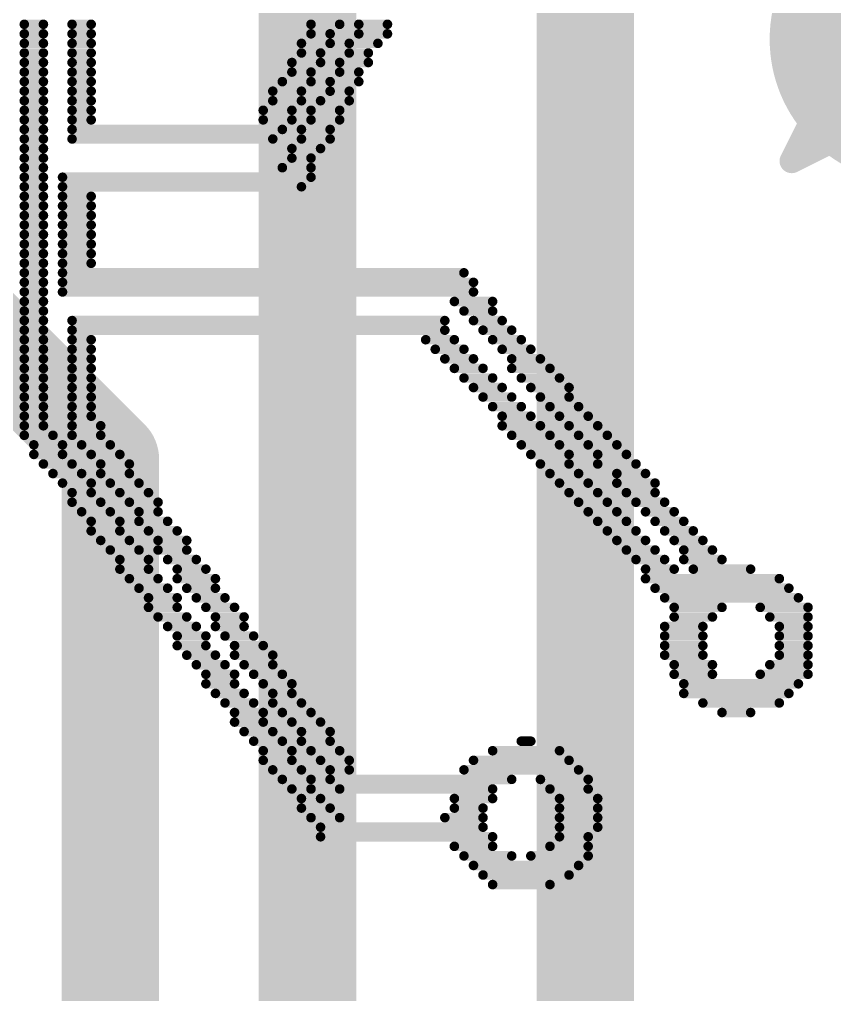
# Model space of a CAD drawing. Header units: inches. Extents: x -8 to 386, y -12 to 64.
# Drawn here: x 13.628 to 15.328, y 1.271 to 3.305 of the extents above; entities that cross this region are included whole.
import ezdxf

# ---------------------------------------------------------------- set-up
doc = ezdxf.new("R2010")
doc.units = ezdxf.units.IN
for name, color, linetype in [('Board_outline', 216, 'Continuous'), ('Bottom Layer', 5, 'Continuous'), ('Bottom Overlay', 54, 'Continuous'), ('Drill Drawing', 1, 'Continuous'), ('Top Layer', 1, 'Continuous')]:
    doc.layers.add(name, color=color, linetype=linetype)

msp = doc.modelspace()

# ---------------------------------------------------------------- hatches: boundary and pattern name
at = {"layer": 'Bottom Layer'}
h = msp.add_hatch(color=5, dxfattribs=at)
edge = h.paths.add_edge_path()
edge.add_arc((15.493, 3.2634), 0.3, 0, 360)
at = {"layer": 'Top Layer'}
h = msp.add_hatch(color=1, dxfattribs=at)
edge = h.paths.add_edge_path()
edge.add_arc((15.493, 3.2634), 0.3, 0, 360)

# ---------------------------------------------------------------- linework, layer by layer
at = {"layer": 'Board_outline', "const_width": 0.254}
msp.add_lwpolyline([(37.5368, 13.3604, 1), (-7.4632, 13.3604, 1)], format="xyb", close=True, dxfattribs=at)
at = {"layer": 'Bottom Overlay', "const_width": 0.0199}
for points in [[(13.6379, 3.2946), (13.6778, 3.2946)], [(13.7376, 3.2946), (13.7775, 3.2946)], [(14.2361, 3.2946), (14.2959, 3.2946)], [(14.3358, 3.2946), (14.3956, 3.2946)], [(13.6379, 3.2747), (13.6778, 3.2747)], [(13.7376, 3.2747), (13.7775, 3.2747)], [(14.2361, 3.2747), (14.276, 3.2747)], [(14.3358, 3.2747), (14.3956, 3.2747)], [(13.6379, 3.2548), (13.6778, 3.2548)], [(13.7376, 3.2548), (13.7775, 3.2548)], [(14.2162, 3.2548), (14.276, 3.2548)], [(14.3159, 3.2548), (14.3757, 3.2548)], [(13.6379, 3.2348), (13.6778, 3.2348)], [(13.7376, 3.2348), (13.7775, 3.2348)], [(14.2162, 3.2348), (14.256, 3.2348)], [(14.3159, 3.2348), (14.3557, 3.2348)], [(13.6379, 3.2149), (13.6778, 3.2149)], [(13.7376, 3.2149), (13.7775, 3.2149)], [(14.1962, 3.2149), (14.256, 3.2149)], [(14.2959, 3.2149), (14.3557, 3.2149)], [(13.6379, 3.1949), (13.6778, 3.1949)], [(13.7376, 3.1949), (13.7775, 3.1949)], [(14.1962, 3.1949), (14.2361, 3.1949)], [(14.2959, 3.1949), (14.3358, 3.1949)], [(13.6379, 3.175), (13.6778, 3.175)], [(13.7376, 3.175), (13.7775, 3.175)], [(14.1763, 3.175), (14.2361, 3.175)], [(14.276, 3.175), (14.3358, 3.175)], [(13.6379, 3.1551), (13.6778, 3.1551)], [(13.7376, 3.1551), (13.7775, 3.1551)], [(14.1563, 3.1551), (14.2162, 3.1551)], [(14.276, 3.1551), (14.3159, 3.1551)], [(13.6379, 3.1351), (13.6778, 3.1351)], [(13.7376, 3.1351), (13.7775, 3.1351)], [(14.1563, 3.1351), (14.2162, 3.1351)], [(14.256, 3.1351), (14.3159, 3.1351)], [(13.6379, 3.1152), (13.6778, 3.1152)], [(13.7376, 3.1152), (13.7775, 3.1152)], [(14.1364, 3.1152), (14.1962, 3.1152)], [(14.2361, 3.1152), (14.2959, 3.1152)], [(13.6379, 3.0952), (13.6778, 3.0952)], [(13.7376, 3.0952), (13.7775, 3.0952)], [(14.1364, 3.0952), (14.1962, 3.0952)], [(14.2361, 3.0952), (14.2959, 3.0952)], [(13.6379, 3.0753), (13.6778, 3.0753)], [(13.7376, 3.0753), (14.1763, 3.0753)], [(14.2162, 3.0753), (14.276, 3.0753)], [(13.6379, 3.0554), (13.6778, 3.0554)], [(13.7376, 3.0554), (14.1563, 3.0554)], [(14.2162, 3.0554), (14.276, 3.0554)], [(13.6379, 3.0354), (13.6778, 3.0354)], [(14.1962, 3.0354), (14.256, 3.0354)], [(13.6379, 3.0155), (13.6778, 3.0155)], [(14.1962, 3.0155), (14.2361, 3.0155)], [(13.6379, 2.9955), (13.6778, 2.9955)], [(14.1763, 2.9955), (14.2361, 2.9955)], [(13.6379, 2.9756), (13.6778, 2.9756)], [(13.7177, 2.9756), (14.2361, 2.9756)], [(13.6379, 2.9557), (13.6778, 2.9557)], [(13.7177, 2.9557), (14.2162, 2.9557)], [(13.6379, 2.9357), (13.6778, 2.9357)], [(13.7177, 2.9357), (13.7775, 2.9357)], [(13.6379, 2.9158), (13.6778, 2.9158)], [(13.7177, 2.9158), (13.7775, 2.9158)], [(13.6379, 2.8958), (13.6778, 2.8958)], [(13.7177, 2.8958), (13.7775, 2.8958)], [(13.6379, 2.8759), (13.6778, 2.8759)], [(13.7177, 2.8759), (13.7775, 2.8759)], [(13.6379, 2.856), (13.6778, 2.856)], [(13.7177, 2.856), (13.7775, 2.856)], [(13.6379, 2.836), (13.6778, 2.836)], [(13.7177, 2.836), (13.7775, 2.836)], [(13.6379, 2.8161), (13.6778, 2.8161)], [(13.7177, 2.8161), (13.7775, 2.8161)], [(13.6379, 2.7961), (13.6778, 2.7961)], [(13.7177, 2.7961), (13.7775, 2.7961)], [(13.6379, 2.7762), (13.6778, 2.7762)], [(13.6379, 2.7563), (13.6778, 2.7563)], [(13.7177, 2.7762), (14.5551, 2.7762)], [(13.7177, 2.7563), (14.5751, 2.7563)], [(13.6379, 2.7363), (13.6778, 2.7363)], [(13.7177, 2.7363), (14.5751, 2.7363)], [(13.6379, 2.7164), (13.6778, 2.7164)], [(14.5352, 2.7164), (14.615, 2.7164)], [(13.6379, 2.6964), (13.6778, 2.6964)], [(14.5551, 2.6964), (14.615, 2.6964)], [(13.6379, 2.6765), (13.6778, 2.6765)], [(13.7376, 2.6765), (14.5153, 2.6765)], [(14.5751, 2.6765), (14.6349, 2.6765)], [(13.6379, 2.6565), (13.6778, 2.6565)], [(13.7376, 2.6565), (14.5153, 2.6565)], [(14.595, 2.6565), (14.6548, 2.6565)], [(13.6379, 2.6366), (13.6778, 2.6366)], [(13.7376, 2.6366), (13.7775, 2.6366)], [(14.4754, 2.6366), (14.5352, 2.6366)], [(14.615, 2.6366), (14.6748, 2.6366)], [(13.6379, 2.6167), (13.6778, 2.6167)], [(13.7376, 2.6167), (13.7775, 2.6167)], [(14.4953, 2.6167), (14.5551, 2.6167)], [(14.6349, 2.6167), (14.6947, 2.6167)], [(13.6379, 2.5967), (13.6778, 2.5967)], [(13.7376, 2.5967), (13.7775, 2.5967)], [(14.5153, 2.5967), (14.5751, 2.5967)], [(14.6548, 2.5967), (14.7147, 2.5967)], [(13.6379, 2.5768), (13.6778, 2.5768)], [(13.7376, 2.5768), (13.7775, 2.5768)], [(14.5352, 2.5768), (14.595, 2.5768)], [(14.6548, 2.5768), (14.7346, 2.5768)], [(13.6379, 2.5568), (13.6778, 2.5568)], [(13.7376, 2.5568), (13.7775, 2.5568)], [(14.5551, 2.5568), (14.615, 2.5568)], [(14.6748, 2.5568), (14.7546, 2.5568)], [(13.6379, 2.5369), (13.6778, 2.5369)], [(13.7376, 2.5369), (13.7775, 2.5369)], [(14.5751, 2.5369), (14.6349, 2.5369)], [(14.6947, 2.5369), (14.7745, 2.5369)], [(13.6379, 2.517), (13.6778, 2.517)], [(13.7376, 2.517), (13.7775, 2.517)], [(14.595, 2.517), (14.6548, 2.517)], [(14.7147, 2.517), (14.7745, 2.517)], [(13.6379, 2.497), (13.6778, 2.497)], [(13.7376, 2.497), (13.7775, 2.497)], [(14.615, 2.497), (14.6748, 2.497)], [(14.7346, 2.497), (14.7944, 2.497)], [(13.6379, 2.4771), (13.6778, 2.4771)], [(13.7376, 2.4771), (13.7775, 2.4771)], [(14.6349, 2.4771), (14.6947, 2.4771)], [(14.7546, 2.4771), (14.8144, 2.4771)], [(13.6379, 2.4571), (13.6778, 2.4571)], [(13.7376, 2.4571), (13.7974, 2.4571)], [(14.6349, 2.4571), (14.7147, 2.4571)], [(14.7745, 2.4571), (14.8343, 2.4571)], [(13.6379, 2.4372), (13.6977, 2.4372)], [(13.7376, 2.4372), (13.7974, 2.4372)], [(14.6548, 2.4372), (14.7346, 2.4372)], [(14.7944, 2.4372), (14.8543, 2.4372)], [(13.6578, 2.4173), (13.7177, 2.4173)], [(13.7575, 2.4173), (13.8174, 2.4173)], [(14.6748, 2.4173), (14.7546, 2.4173)], [(14.8144, 2.4173), (14.8742, 2.4173)], [(13.6578, 2.3973), (13.7177, 2.3973)], [(13.7775, 2.3973), (13.8373, 2.3973)], [(14.6947, 2.3973), (14.7745, 2.3973)], [(14.8343, 2.3973), (14.8941, 2.3973)], [(13.6778, 2.3774), (13.7376, 2.3774)], [(13.7974, 2.3774), (13.8572, 2.3774)], [(14.7147, 2.3774), (14.7745, 2.3774)], [(14.8343, 2.3774), (14.9141, 2.3774)], [(13.6977, 2.3574), (13.7575, 2.3574)], [(13.7974, 2.3574), (13.8572, 2.3574)], [(14.7346, 2.3574), (14.7944, 2.3574)], [(14.8742, 2.3574), (14.934, 2.3574)], [(13.7177, 2.3375), (13.7775, 2.3375)], [(13.8174, 2.3375), (13.8772, 2.3375)], [(14.7546, 2.3375), (14.8144, 2.3375)], [(14.8742, 2.3375), (14.954, 2.3375)], [(13.7376, 2.3176), (13.7775, 2.3176)], [(13.8373, 2.3176), (13.8971, 2.3176)], [(14.7745, 2.3176), (14.8343, 2.3176)], [(14.8941, 2.3176), (14.954, 2.3176)], [(13.7376, 2.2976), (13.7974, 2.2976)], [(13.8572, 2.2976), (13.9171, 2.2976)], [(14.7944, 2.2976), (14.8543, 2.2976)], [(14.9141, 2.2976), (14.9739, 2.2976)], [(13.7575, 2.2777), (13.8174, 2.2777)], [(13.8772, 2.2777), (13.9171, 2.2777)], [(14.8144, 2.2777), (14.8742, 2.2777)], [(14.934, 2.2777), (14.9938, 2.2777)], [(13.7775, 2.2577), (13.8373, 2.2577)], [(13.8772, 2.2577), (13.937, 2.2577)], [(14.8343, 2.2577), (14.8941, 2.2577)], [(14.954, 2.2577), (15.0138, 2.2577)], [(13.7775, 2.2378), (13.8373, 2.2378)], [(13.8971, 2.2378), (13.9569, 2.2378)], [(14.8543, 2.2378), (14.9141, 2.2378)], [(14.9739, 2.2378), (15.0337, 2.2378)], [(13.7974, 2.2179), (13.8572, 2.2179)], [(13.9171, 2.2179), (13.9769, 2.2179)], [(14.8742, 2.2179), (14.934, 2.2179)], [(14.9938, 2.2179), (15.0537, 2.2179)], [(13.8174, 2.1979), (13.8772, 2.1979)], [(13.9171, 2.1979), (13.9769, 2.1979)], [(14.8941, 2.1979), (14.954, 2.1979)], [(15.0138, 2.1979), (15.0736, 2.1979)], [(13.8373, 2.178), (13.8971, 2.178)], [(13.937, 2.178), (13.9968, 2.178)], [(14.9141, 2.178), (14.9739, 2.178)], [(15.0138, 2.178), (15.0935, 2.178)], [(13.8373, 2.158), (13.8971, 2.158)], [(13.9569, 2.158), (14.0168, 2.158)], [(14.934, 2.158), (14.9938, 2.158)], [(15.0337, 2.158), (15.1534, 2.158)], [(13.8572, 2.1381), (13.9171, 2.1381)], [(13.9569, 2.1381), (14.0367, 2.1381)], [(14.934, 2.1381), (15.2132, 2.1381)], [(13.8772, 2.1182), (13.937, 2.1182)], [(13.9769, 2.1182), (14.0367, 2.1182)], [(14.954, 2.1182), (15.2331, 2.1182)], [(13.8971, 2.0982), (13.9569, 2.0982)], [(13.9968, 2.0982), (14.0566, 2.0982)], [(14.9739, 2.0982), (15.2531, 2.0982)], [(13.8971, 2.0783), (13.9569, 2.0783)], [(14.0168, 2.0783), (14.0766, 2.0783)], [(14.9938, 2.0783), (15.0935, 2.0783)], [(15.1733, 2.0783), (15.273, 2.0783)], [(13.9171, 2.0583), (13.9769, 2.0583)], [(14.0367, 2.0583), (14.0965, 2.0583)], [(14.9938, 2.0583), (15.0736, 2.0583)], [(15.1932, 2.0583), (15.273, 2.0583)], [(13.937, 2.0384), (13.9968, 2.0384)], [(14.0367, 2.0384), (14.0965, 2.0384)], [(14.9739, 2.0384), (15.0537, 2.0384)], [(15.2132, 2.0384), (15.273, 2.0384)], [(13.9569, 2.0185), (14.0168, 2.0185)], [(14.0566, 2.0185), (14.1165, 2.0185)], [(14.9739, 2.0185), (15.0537, 2.0185)], [(15.2132, 2.0185), (15.273, 2.0185)], [(13.9569, 1.9985), (14.0168, 1.9985)], [(14.0766, 1.9985), (14.1364, 1.9985)], [(14.9739, 1.9985), (15.0537, 1.9985)], [(15.2132, 1.9985), (15.273, 1.9985)], [(13.9769, 1.9786), (14.0367, 1.9786)], [(14.0766, 1.9786), (14.1563, 1.9786)], [(14.9739, 1.9786), (15.0537, 1.9786)], [(15.2132, 1.9786), (15.273, 1.9786)], [(13.9968, 1.9586), (14.0566, 1.9586)], [(14.0965, 1.9586), (14.1563, 1.9586)], [(14.9938, 1.9586), (15.0736, 1.9586)], [(15.1932, 1.9586), (15.273, 1.9586)], [(14.0168, 1.9387), (14.0766, 1.9387)], [(14.1165, 1.9387), (14.1763, 1.9387)], [(14.9938, 1.9387), (15.0736, 1.9387)], [(15.1733, 1.9387), (15.273, 1.9387)], [(14.0168, 1.9188), (14.0766, 1.9188)], [(14.1364, 1.9188), (14.1962, 1.9188)], [(15.0138, 1.9188), (15.2531, 1.9188)], [(14.0367, 1.8988), (14.0965, 1.8988)], [(14.1563, 1.8988), (14.1962, 1.8988)], [(15.0138, 1.8988), (15.2331, 1.8988)], [(14.0566, 1.8789), (14.1165, 1.8789)], [(14.1563, 1.8789), (14.2162, 1.8789)], [(15.0537, 1.8789), (15.2132, 1.8789)], [(14.0766, 1.8589), (14.1364, 1.8589)], [(14.1763, 1.8589), (14.2361, 1.8589)], [(15.0935, 1.8589), (15.1534, 1.8589)], [(14.0766, 1.839), (14.1364, 1.839)], [(14.1962, 1.839), (14.256, 1.839)], [(14.0965, 1.8191), (14.1563, 1.8191)], [(14.2162, 1.8191), (14.276, 1.8191)], [(14.1165, 1.7991), (14.1763, 1.7991)], [(14.2162, 1.7991), (14.276, 1.7991)], [(14.6748, 1.7991), (14.6947, 1.7991)], [(14.1364, 1.7792), (14.1962, 1.7792)], [(14.2361, 1.7792), (14.2959, 1.7792)], [(14.615, 1.7792), (14.7546, 1.7792)], [(14.1364, 1.7592), (14.1962, 1.7592)], [(14.1563, 1.7393), (14.2162, 1.7393)], [(14.256, 1.7592), (14.3159, 1.7592)], [(14.276, 1.7393), (14.3159, 1.7393)], [(14.5551, 1.7393), (14.7944, 1.7393)], [(14.5751, 1.7592), (14.7745, 1.7592)], [(14.1763, 1.7194), (14.2361, 1.7194)], [(14.276, 1.7194), (14.6548, 1.7194)], [(14.7147, 1.7194), (14.8144, 1.7194)], [(14.1962, 1.6994), (14.2361, 1.6994)], [(14.2959, 1.6994), (14.615, 1.6994)], [(14.7346, 1.6994), (14.8144, 1.6994)], [(14.2162, 1.6795), (14.256, 1.6795)], [(14.5352, 1.6795), (14.615, 1.6795)], [(14.7546, 1.6795), (14.8343, 1.6795)], [(14.2162, 1.6595), (14.276, 1.6595)], [(14.5352, 1.6595), (14.595, 1.6595)], [(14.7546, 1.6595), (14.8343, 1.6595)], [(14.2361, 1.6396), (14.2959, 1.6396)], [(14.5153, 1.6396), (14.595, 1.6396)], [(14.7546, 1.6396), (14.8343, 1.6396)], [(14.256, 1.6197), (14.595, 1.6197)], [(14.7546, 1.6197), (14.8343, 1.6197)], [(14.256, 1.5997), (14.615, 1.5997)], [(14.7546, 1.5997), (14.8144, 1.5997)], [(14.5352, 1.5798), (14.615, 1.5798)], [(14.7346, 1.5798), (14.8144, 1.5798)], [(14.5551, 1.5598), (14.6548, 1.5598)], [(14.6947, 1.5598), (14.8144, 1.5598)], [(14.5751, 1.5399), (14.7944, 1.5399)], [(14.595, 1.52), (14.7745, 1.52)], [(14.615, 1.5), (14.7346, 1.5)]]:
    msp.add_lwpolyline(points, dxfattribs=at)
at = {"layer": 'Bottom Overlay', "const_width": 0.00997}
for points in [[(13.6329, 3.2946, 1), (13.6429, 3.2946, 1)], [(13.6728, 3.2946, 1), (13.6828, 3.2946, 1)], [(13.7326, 3.2946, 1), (13.7426, 3.2946, 1)], [(13.7725, 3.2946, 1), (13.7825, 3.2946, 1)], [(14.2311, 3.2946, 1), (14.2411, 3.2946, 1)], [(14.2909, 3.2946, 1), (14.3009, 3.2946, 1)], [(14.3308, 3.2946, 1), (14.3408, 3.2946, 1)], [(14.3906, 3.2946, 1), (14.4006, 3.2946, 1)], [(13.6329, 3.2747, 1), (13.6429, 3.2747, 1)], [(13.6728, 3.2747, 1), (13.6828, 3.2747, 1)], [(13.7326, 3.2747, 1), (13.7426, 3.2747, 1)], [(13.7725, 3.2747, 1), (13.7825, 3.2747, 1)], [(14.2311, 3.2747, 1), (14.2411, 3.2747, 1)], [(14.271, 3.2747, 1), (14.281, 3.2747, 1)], [(14.3308, 3.2747, 1), (14.3408, 3.2747, 1)], [(14.3906, 3.2747, 1), (14.4006, 3.2747, 1)], [(13.6329, 3.2548, 1), (13.6429, 3.2548, 1)], [(13.6728, 3.2548, 1), (13.6828, 3.2548, 1)], [(13.7326, 3.2548, 1), (13.7426, 3.2548, 1)], [(13.7725, 3.2548, 1), (13.7825, 3.2548, 1)], [(14.2112, 3.2548, 1), (14.2211, 3.2548, 1)], [(14.271, 3.2548, 1), (14.281, 3.2548, 1)], [(14.3109, 3.2548, 1), (14.3209, 3.2548, 1)], [(14.3707, 3.2548, 1), (14.3807, 3.2548, 1)], [(13.6329, 3.2348, 1), (13.6429, 3.2348, 1)], [(13.6728, 3.2348, 1), (13.6828, 3.2348, 1)], [(13.7326, 3.2348, 1), (13.7426, 3.2348, 1)], [(13.7725, 3.2348, 1), (13.7825, 3.2348, 1)], [(14.2112, 3.2348, 1), (14.2211, 3.2348, 1)], [(14.2511, 3.2348, 1), (14.261, 3.2348, 1)], [(14.3109, 3.2348, 1), (14.3209, 3.2348, 1)], [(14.3508, 3.2348, 1), (14.3607, 3.2348, 1)], [(13.6329, 3.2149, 1), (13.6429, 3.2149, 1)], [(13.6728, 3.2149, 1), (13.6828, 3.2149, 1)], [(13.7326, 3.2149, 1), (13.7426, 3.2149, 1)], [(13.7725, 3.2149, 1), (13.7825, 3.2149, 1)], [(14.1912, 3.2149, 1), (14.2012, 3.2149, 1)], [(14.2511, 3.2149, 1), (14.261, 3.2149, 1)], [(14.2909, 3.2149, 1), (14.3009, 3.2149, 1)], [(14.3508, 3.2149, 1), (14.3607, 3.2149, 1)], [(13.6329, 3.1949, 1), (13.6429, 3.1949, 1)], [(13.6728, 3.1949, 1), (13.6828, 3.1949, 1)], [(13.7326, 3.1949, 1), (13.7426, 3.1949, 1)], [(13.7725, 3.1949, 1), (13.7825, 3.1949, 1)], [(14.1912, 3.1949, 1), (14.2012, 3.1949, 1)], [(14.2311, 3.1949, 1), (14.2411, 3.1949, 1)], [(14.2909, 3.1949, 1), (14.3009, 3.1949, 1)], [(14.3308, 3.1949, 1), (14.3408, 3.1949, 1)], [(13.6329, 3.175, 1), (13.6429, 3.175, 1)], [(13.6728, 3.175, 1), (13.6828, 3.175, 1)], [(13.7326, 3.175, 1), (13.7426, 3.175, 1)], [(13.7725, 3.175, 1), (13.7825, 3.175, 1)], [(14.1713, 3.175, 1), (14.1813, 3.175, 1)], [(14.2311, 3.175, 1), (14.2411, 3.175, 1)], [(14.271, 3.175, 1), (14.281, 3.175, 1)], [(14.3308, 3.175, 1), (14.3408, 3.175, 1)], [(13.6329, 3.1551, 1), (13.6429, 3.1551, 1)], [(13.6728, 3.1551, 1), (13.6828, 3.1551, 1)], [(13.7326, 3.1551, 1), (13.7426, 3.1551, 1)], [(13.7725, 3.1551, 1), (13.7825, 3.1551, 1)], [(14.1514, 3.1551, 1), (14.1613, 3.1551, 1)], [(14.2112, 3.1551, 1), (14.2211, 3.1551, 1)], [(14.271, 3.1551, 1), (14.281, 3.1551, 1)], [(14.3109, 3.1551, 1), (14.3209, 3.1551, 1)], [(13.6329, 3.1351, 1), (13.6429, 3.1351, 1)], [(13.6728, 3.1351, 1), (13.6828, 3.1351, 1)], [(13.7326, 3.1351, 1), (13.7426, 3.1351, 1)], [(13.7725, 3.1351, 1), (13.7825, 3.1351, 1)], [(14.1514, 3.1351, 1), (14.1613, 3.1351, 1)], [(14.2112, 3.1351, 1), (14.2211, 3.1351, 1)], [(14.2511, 3.1351, 1), (14.261, 3.1351, 1)], [(14.3109, 3.1351, 1), (14.3209, 3.1351, 1)], [(13.6329, 3.1152, 1), (13.6429, 3.1152, 1)], [(13.6728, 3.1152, 1), (13.6828, 3.1152, 1)], [(13.7326, 3.1152, 1), (13.7426, 3.1152, 1)], [(13.7725, 3.1152, 1), (13.7825, 3.1152, 1)], [(14.1314, 3.1152, 1), (14.1414, 3.1152, 1)], [(14.1912, 3.1152, 1), (14.2012, 3.1152, 1)], [(14.2311, 3.1152, 1), (14.2411, 3.1152, 1)], [(14.2909, 3.1152, 1), (14.3009, 3.1152, 1)], [(13.6329, 3.0952, 1), (13.6429, 3.0952, 1)], [(13.6728, 3.0952, 1), (13.6828, 3.0952, 1)], [(13.7326, 3.0952, 1), (13.7426, 3.0952, 1)], [(13.7725, 3.0952, 1), (13.7825, 3.0952, 1)], [(14.1314, 3.0952, 1), (14.1414, 3.0952, 1)], [(14.1912, 3.0952, 1), (14.2012, 3.0952, 1)], [(14.2311, 3.0952, 1), (14.2411, 3.0952, 1)], [(14.2909, 3.0952, 1), (14.3009, 3.0952, 1)], [(13.6329, 3.0753, 1), (13.6429, 3.0753, 1)], [(13.6728, 3.0753, 1), (13.6828, 3.0753, 1)], [(13.7326, 3.0753, 1), (13.7426, 3.0753, 1)], [(14.1713, 3.0753, 1), (14.1813, 3.0753, 1)], [(14.2112, 3.0753, 1), (14.2211, 3.0753, 1)], [(14.271, 3.0753, 1), (14.281, 3.0753, 1)], [(13.6329, 3.0554, 1), (13.6429, 3.0554, 1)], [(13.6728, 3.0554, 1), (13.6828, 3.0554, 1)], [(13.7326, 3.0554, 1), (13.7426, 3.0554, 1)], [(14.1514, 3.0554, 1), (14.1613, 3.0554, 1)], [(14.2112, 3.0554, 1), (14.2211, 3.0554, 1)], [(14.271, 3.0554, 1), (14.281, 3.0554, 1)], [(13.6329, 3.0354, 1), (13.6429, 3.0354, 1)], [(13.6728, 3.0354, 1), (13.6828, 3.0354, 1)], [(14.1912, 3.0354, 1), (14.2012, 3.0354, 1)], [(14.2511, 3.0354, 1), (14.261, 3.0354, 1)], [(13.6329, 3.0155, 1), (13.6429, 3.0155, 1)], [(13.6728, 3.0155, 1), (13.6828, 3.0155, 1)], [(14.1912, 3.0155, 1), (14.2012, 3.0155, 1)], [(14.2311, 3.0155, 1), (14.2411, 3.0155, 1)], [(13.6329, 2.9955, 1), (13.6429, 2.9955, 1)], [(13.6728, 2.9955, 1), (13.6828, 2.9955, 1)], [(14.1713, 2.9955, 1), (14.1813, 2.9955, 1)], [(14.2311, 2.9955, 1), (14.2411, 2.9955, 1)], [(13.6329, 2.9756, 1), (13.6429, 2.9756, 1)], [(13.6728, 2.9756, 1), (13.6828, 2.9756, 1)], [(13.7127, 2.9756, 1), (13.7226, 2.9756, 1)], [(14.2311, 2.9756, 1), (14.2411, 2.9756, 1)], [(13.6329, 2.9557, 1), (13.6429, 2.9557, 1)], [(13.6728, 2.9557, 1), (13.6828, 2.9557, 1)], [(13.7127, 2.9557, 1), (13.7226, 2.9557, 1)], [(14.2112, 2.9557, 1), (14.2211, 2.9557, 1)], [(13.6329, 2.9357, 1), (13.6429, 2.9357, 1)], [(13.6728, 2.9357, 1), (13.6828, 2.9357, 1)], [(13.7127, 2.9357, 1), (13.7226, 2.9357, 1)], [(13.7725, 2.9357, 1), (13.7825, 2.9357, 1)], [(13.6329, 2.9158, 1), (13.6429, 2.9158, 1)], [(13.6728, 2.9158, 1), (13.6828, 2.9158, 1)], [(13.7127, 2.9158, 1), (13.7226, 2.9158, 1)], [(13.7725, 2.9158, 1), (13.7825, 2.9158, 1)], [(13.6329, 2.8958, 1), (13.6429, 2.8958, 1)], [(13.6728, 2.8958, 1), (13.6828, 2.8958, 1)], [(13.7127, 2.8958, 1), (13.7226, 2.8958, 1)], [(13.7725, 2.8958, 1), (13.7825, 2.8958, 1)], [(13.6329, 2.8759, 1), (13.6429, 2.8759, 1)], [(13.6728, 2.8759, 1), (13.6828, 2.8759, 1)], [(13.7127, 2.8759, 1), (13.7226, 2.8759, 1)], [(13.7725, 2.8759, 1), (13.7825, 2.8759, 1)], [(13.6329, 2.856, 1), (13.6429, 2.856, 1)], [(13.6728, 2.856, 1), (13.6828, 2.856, 1)], [(13.7127, 2.856, 1), (13.7226, 2.856, 1)], [(13.7725, 2.856, 1), (13.7825, 2.856, 1)], [(13.6329, 2.836, 1), (13.6429, 2.836, 1)], [(13.6728, 2.836, 1), (13.6828, 2.836, 1)], [(13.7127, 2.836, 1), (13.7226, 2.836, 1)], [(13.7725, 2.836, 1), (13.7825, 2.836, 1)], [(13.6329, 2.8161, 1), (13.6429, 2.8161, 1)], [(13.6728, 2.8161, 1), (13.6828, 2.8161, 1)], [(13.7127, 2.8161, 1), (13.7226, 2.8161, 1)], [(13.7725, 2.8161, 1), (13.7825, 2.8161, 1)], [(13.6329, 2.7961, 1), (13.6429, 2.7961, 1)], [(13.6728, 2.7961, 1), (13.6828, 2.7961, 1)], [(13.7127, 2.7961, 1), (13.7226, 2.7961, 1)], [(13.7725, 2.7961, 1), (13.7825, 2.7961, 1)], [(13.6329, 2.7762, 1), (13.6429, 2.7762, 1)], [(13.6329, 2.7563, 1), (13.6429, 2.7563, 1)], [(13.6728, 2.7762, 1), (13.6828, 2.7762, 1)], [(13.6728, 2.7563, 1), (13.6828, 2.7563, 1)], [(13.7127, 2.7762, 1), (13.7226, 2.7762, 1)], [(13.7127, 2.7563, 1), (13.7226, 2.7563, 1)], [(14.5502, 2.7762, 1), (14.5601, 2.7762, 1)], [(14.5701, 2.7563, 1), (14.5801, 2.7563, 1)], [(13.6329, 2.7363, 1), (13.6429, 2.7363, 1)], [(13.6728, 2.7363, 1), (13.6828, 2.7363, 1)], [(13.7127, 2.7363, 1), (13.7226, 2.7363, 1)], [(14.5701, 2.7363, 1), (14.5801, 2.7363, 1)], [(13.6329, 2.7164, 1), (13.6429, 2.7164, 1)], [(13.6728, 2.7164, 1), (13.6828, 2.7164, 1)], [(14.5302, 2.7164, 1), (14.5402, 2.7164, 1)], [(14.61, 2.7164, 1), (14.62, 2.7164, 1)], [(13.6329, 2.6964, 1), (13.6429, 2.6964, 1)], [(13.6728, 2.6964, 1), (13.6828, 2.6964, 1)], [(14.5502, 2.6964, 1), (14.5601, 2.6964, 1)], [(14.61, 2.6964, 1), (14.62, 2.6964, 1)], [(13.6329, 2.6765, 1), (13.6429, 2.6765, 1)], [(13.6728, 2.6765, 1), (13.6828, 2.6765, 1)], [(13.7326, 2.6765, 1), (13.7426, 2.6765, 1)], [(14.5103, 2.6765, 1), (14.5203, 2.6765, 1)], [(14.5701, 2.6765, 1), (14.5801, 2.6765, 1)], [(14.6299, 2.6765, 1), (14.6399, 2.6765, 1)], [(13.6329, 2.6565, 1), (13.6429, 2.6565, 1)], [(13.6728, 2.6565, 1), (13.6828, 2.6565, 1)], [(13.7326, 2.6565, 1), (13.7426, 2.6565, 1)], [(14.5103, 2.6565, 1), (14.5203, 2.6565, 1)], [(14.59, 2.6565, 1), (14.6, 2.6565, 1)], [(14.6499, 2.6565, 1), (14.6598, 2.6565, 1)], [(13.6329, 2.6366, 1), (13.6429, 2.6366, 1)], [(13.6728, 2.6366, 1), (13.6828, 2.6366, 1)], [(13.7326, 2.6366, 1), (13.7426, 2.6366, 1)], [(13.7725, 2.6366, 1), (13.7825, 2.6366, 1)], [(14.4704, 2.6366, 1), (14.4804, 2.6366, 1)], [(14.5302, 2.6366, 1), (14.5402, 2.6366, 1)], [(14.61, 2.6366, 1), (14.62, 2.6366, 1)], [(14.6698, 2.6366, 1), (14.6798, 2.6366, 1)], [(13.6329, 2.6167, 1), (13.6429, 2.6167, 1)], [(13.6728, 2.6167, 1), (13.6828, 2.6167, 1)], [(13.7326, 2.6167, 1), (13.7426, 2.6167, 1)], [(13.7725, 2.6167, 1), (13.7825, 2.6167, 1)], [(14.4903, 2.6167, 1), (14.5003, 2.6167, 1)], [(14.5502, 2.6167, 1), (14.5601, 2.6167, 1)], [(14.6299, 2.6167, 1), (14.6399, 2.6167, 1)], [(14.6897, 2.6167, 1), (14.6997, 2.6167, 1)], [(13.6329, 2.5967, 1), (13.6429, 2.5967, 1)], [(13.6728, 2.5967, 1), (13.6828, 2.5967, 1)], [(13.7326, 2.5967, 1), (13.7426, 2.5967, 1)], [(13.7725, 2.5967, 1), (13.7825, 2.5967, 1)], [(14.5103, 2.5967, 1), (14.5203, 2.5967, 1)], [(14.5701, 2.5967, 1), (14.5801, 2.5967, 1)], [(14.6499, 2.5967, 1), (14.6598, 2.5967, 1)], [(14.7097, 2.5967, 1), (14.7197, 2.5967, 1)], [(13.6329, 2.5768, 1), (13.6429, 2.5768, 1)], [(13.6728, 2.5768, 1), (13.6828, 2.5768, 1)], [(13.7326, 2.5768, 1), (13.7426, 2.5768, 1)], [(13.7725, 2.5768, 1), (13.7825, 2.5768, 1)], [(14.5302, 2.5768, 1), (14.5402, 2.5768, 1)], [(14.59, 2.5768, 1), (14.6, 2.5768, 1)], [(14.6499, 2.5768, 1), (14.6598, 2.5768, 1)], [(14.7296, 2.5768, 1), (14.7396, 2.5768, 1)], [(13.6329, 2.5568, 1), (13.6429, 2.5568, 1)], [(13.6728, 2.5568, 1), (13.6828, 2.5568, 1)], [(13.7326, 2.5568, 1), (13.7426, 2.5568, 1)], [(13.7725, 2.5568, 1), (13.7825, 2.5568, 1)], [(14.5502, 2.5568, 1), (14.5601, 2.5568, 1)], [(14.61, 2.5568, 1), (14.62, 2.5568, 1)], [(14.6698, 2.5568, 1), (14.6798, 2.5568, 1)], [(14.7496, 2.5568, 1), (14.7595, 2.5568, 1)], [(13.6329, 2.5369, 1), (13.6429, 2.5369, 1)], [(13.6728, 2.5369, 1), (13.6828, 2.5369, 1)], [(13.7326, 2.5369, 1), (13.7426, 2.5369, 1)], [(13.7725, 2.5369, 1), (13.7825, 2.5369, 1)], [(14.5701, 2.5369, 1), (14.5801, 2.5369, 1)], [(14.6299, 2.5369, 1), (14.6399, 2.5369, 1)], [(14.6897, 2.5369, 1), (14.6997, 2.5369, 1)], [(14.7695, 2.5369, 1), (14.7795, 2.5369, 1)], [(13.6329, 2.517, 1), (13.6429, 2.517, 1)], [(13.6728, 2.517, 1), (13.6828, 2.517, 1)], [(13.7326, 2.517, 1), (13.7426, 2.517, 1)], [(13.7725, 2.517, 1), (13.7825, 2.517, 1)], [(14.59, 2.517, 1), (14.6, 2.517, 1)], [(14.6499, 2.517, 1), (14.6598, 2.517, 1)], [(14.7097, 2.517, 1), (14.7197, 2.517, 1)], [(14.7695, 2.517, 1), (14.7795, 2.517, 1)], [(13.6329, 2.497, 1), (13.6429, 2.497, 1)], [(13.6728, 2.497, 1), (13.6828, 2.497, 1)], [(13.7326, 2.497, 1), (13.7426, 2.497, 1)], [(13.7725, 2.497, 1), (13.7825, 2.497, 1)], [(14.61, 2.497, 1), (14.62, 2.497, 1)], [(14.6698, 2.497, 1), (14.6798, 2.497, 1)], [(14.7296, 2.497, 1), (14.7396, 2.497, 1)], [(14.7894, 2.497, 1), (14.7994, 2.497, 1)], [(13.6329, 2.4771, 1), (13.6429, 2.4771, 1)], [(13.6728, 2.4771, 1), (13.6828, 2.4771, 1)], [(13.7326, 2.4771, 1), (13.7426, 2.4771, 1)], [(13.7725, 2.4771, 1), (13.7825, 2.4771, 1)], [(14.6299, 2.4771, 1), (14.6399, 2.4771, 1)], [(14.6897, 2.4771, 1), (14.6997, 2.4771, 1)], [(14.7496, 2.4771, 1), (14.7595, 2.4771, 1)], [(14.8094, 2.4771, 1), (14.8194, 2.4771, 1)], [(13.6329, 2.4571, 1), (13.6429, 2.4571, 1)], [(13.6728, 2.4571, 1), (13.6828, 2.4571, 1)], [(13.7326, 2.4571, 1), (13.7426, 2.4571, 1)], [(13.7924, 2.4571, 1), (13.8024, 2.4571, 1)], [(14.6299, 2.4571, 1), (14.6399, 2.4571, 1)], [(14.7097, 2.4571, 1), (14.7197, 2.4571, 1)], [(14.7695, 2.4571, 1), (14.7795, 2.4571, 1)], [(14.8293, 2.4571, 1), (14.8393, 2.4571, 1)], [(13.6329, 2.4372, 1), (13.6429, 2.4372, 1)], [(13.6927, 2.4372, 1), (13.7027, 2.4372, 1)], [(13.7326, 2.4372, 1), (13.7426, 2.4372, 1)], [(13.7924, 2.4372, 1), (13.8024, 2.4372, 1)], [(14.6499, 2.4372, 1), (14.6598, 2.4372, 1)], [(14.7296, 2.4372, 1), (14.7396, 2.4372, 1)], [(14.7894, 2.4372, 1), (14.7994, 2.4372, 1)], [(14.8493, 2.4372, 1), (14.8592, 2.4372, 1)], [(13.6529, 2.4173, 1), (13.6628, 2.4173, 1)], [(13.7127, 2.4173, 1), (13.7226, 2.4173, 1)], [(13.7526, 2.4173, 1), (13.7625, 2.4173, 1)], [(13.8124, 2.4173, 1), (13.8223, 2.4173, 1)], [(14.6698, 2.4173, 1), (14.6798, 2.4173, 1)], [(14.7496, 2.4173, 1), (14.7595, 2.4173, 1)], [(14.8094, 2.4173, 1), (14.8194, 2.4173, 1)], [(14.8692, 2.4173, 1), (14.8792, 2.4173, 1)], [(13.6529, 2.3973, 1), (13.6628, 2.3973, 1)], [(13.7127, 2.3973, 1), (13.7226, 2.3973, 1)], [(13.7725, 2.3973, 1), (13.7825, 2.3973, 1)], [(13.8323, 2.3973, 1), (13.8423, 2.3973, 1)], [(14.6897, 2.3973, 1), (14.6997, 2.3973, 1)], [(14.7695, 2.3973, 1), (14.7795, 2.3973, 1)], [(14.8293, 2.3973, 1), (14.8393, 2.3973, 1)], [(14.8891, 2.3973, 1), (14.8991, 2.3973, 1)], [(13.6728, 2.3774, 1), (13.6828, 2.3774, 1)], [(13.7326, 2.3774, 1), (13.7426, 2.3774, 1)], [(13.7924, 2.3774, 1), (13.8024, 2.3774, 1)], [(13.8523, 2.3774, 1), (13.8622, 2.3774, 1)], [(14.7097, 2.3774, 1), (14.7197, 2.3774, 1)], [(14.7695, 2.3774, 1), (14.7795, 2.3774, 1)], [(14.8293, 2.3774, 1), (14.8393, 2.3774, 1)], [(14.9091, 2.3774, 1), (14.9191, 2.3774, 1)], [(13.6927, 2.3574, 1), (13.7027, 2.3574, 1)], [(13.7526, 2.3574, 1), (13.7625, 2.3574, 1)], [(13.7924, 2.3574, 1), (13.8024, 2.3574, 1)], [(13.8523, 2.3574, 1), (13.8622, 2.3574, 1)], [(14.7296, 2.3574, 1), (14.7396, 2.3574, 1)], [(14.7894, 2.3574, 1), (14.7994, 2.3574, 1)], [(14.8692, 2.3574, 1), (14.8792, 2.3574, 1)], [(14.929, 2.3574, 1), (14.939, 2.3574, 1)], [(13.7127, 2.3375, 1), (13.7226, 2.3375, 1)], [(13.7725, 2.3375, 1), (13.7825, 2.3375, 1)], [(13.8124, 2.3375, 1), (13.8223, 2.3375, 1)], [(13.8722, 2.3375, 1), (13.8822, 2.3375, 1)], [(14.7496, 2.3375, 1), (14.7595, 2.3375, 1)], [(14.8094, 2.3375, 1), (14.8194, 2.3375, 1)], [(14.8692, 2.3375, 1), (14.8792, 2.3375, 1)], [(14.949, 2.3375, 1), (14.9589, 2.3375, 1)], [(13.7326, 2.3176, 1), (13.7426, 2.3176, 1)], [(13.7725, 2.3176, 1), (13.7825, 2.3176, 1)], [(13.8323, 2.3176, 1), (13.8423, 2.3176, 1)], [(13.8921, 2.3176, 1), (13.9021, 2.3176, 1)], [(14.7695, 2.3176, 1), (14.7795, 2.3176, 1)], [(14.8293, 2.3176, 1), (14.8393, 2.3176, 1)], [(14.8891, 2.3176, 1), (14.8991, 2.3176, 1)], [(14.949, 2.3176, 1), (14.9589, 2.3176, 1)], [(13.7326, 2.2976, 1), (13.7426, 2.2976, 1)], [(13.7924, 2.2976, 1), (13.8024, 2.2976, 1)], [(13.8523, 2.2976, 1), (13.8622, 2.2976, 1)], [(13.9121, 2.2976, 1), (13.922, 2.2976, 1)], [(14.7894, 2.2976, 1), (14.7994, 2.2976, 1)], [(14.8493, 2.2976, 1), (14.8592, 2.2976, 1)], [(14.9091, 2.2976, 1), (14.9191, 2.2976, 1)], [(14.9689, 2.2976, 1), (14.9789, 2.2976, 1)], [(13.7526, 2.2777, 1), (13.7625, 2.2777, 1)], [(13.8124, 2.2777, 1), (13.8223, 2.2777, 1)], [(13.8722, 2.2777, 1), (13.8822, 2.2777, 1)], [(13.9121, 2.2777, 1), (13.922, 2.2777, 1)], [(14.8094, 2.2777, 1), (14.8194, 2.2777, 1)], [(14.8692, 2.2777, 1), (14.8792, 2.2777, 1)], [(14.929, 2.2777, 1), (14.939, 2.2777, 1)], [(14.9888, 2.2777, 1), (14.9988, 2.2777, 1)], [(13.7725, 2.2577, 1), (13.7825, 2.2577, 1)], [(13.8323, 2.2577, 1), (13.8423, 2.2577, 1)], [(13.8722, 2.2577, 1), (13.8822, 2.2577, 1)], [(13.932, 2.2577, 1), (13.942, 2.2577, 1)], [(14.8293, 2.2577, 1), (14.8393, 2.2577, 1)], [(14.8891, 2.2577, 1), (14.8991, 2.2577, 1)], [(14.949, 2.2577, 1), (14.9589, 2.2577, 1)], [(15.0088, 2.2577, 1), (15.0188, 2.2577, 1)], [(13.7725, 2.2378, 1), (13.7825, 2.2378, 1)], [(13.8323, 2.2378, 1), (13.8423, 2.2378, 1)], [(13.8921, 2.2378, 1), (13.9021, 2.2378, 1)], [(13.952, 2.2378, 1), (13.9619, 2.2378, 1)], [(14.8493, 2.2378, 1), (14.8592, 2.2378, 1)], [(14.9091, 2.2378, 1), (14.9191, 2.2378, 1)], [(14.9689, 2.2378, 1), (14.9789, 2.2378, 1)], [(15.0287, 2.2378, 1), (15.0387, 2.2378, 1)], [(13.7924, 2.2179, 1), (13.8024, 2.2179, 1)], [(13.8523, 2.2179, 1), (13.8622, 2.2179, 1)], [(13.9121, 2.2179, 1), (13.922, 2.2179, 1)], [(13.9719, 2.2179, 1), (13.9819, 2.2179, 1)], [(14.8692, 2.2179, 1), (14.8792, 2.2179, 1)], [(14.929, 2.2179, 1), (14.939, 2.2179, 1)], [(14.9888, 2.2179, 1), (14.9988, 2.2179, 1)], [(15.0487, 2.2179, 1), (15.0586, 2.2179, 1)], [(13.8124, 2.1979, 1), (13.8223, 2.1979, 1)], [(13.8722, 2.1979, 1), (13.8822, 2.1979, 1)], [(13.9121, 2.1979, 1), (13.922, 2.1979, 1)], [(13.9719, 2.1979, 1), (13.9819, 2.1979, 1)], [(14.8891, 2.1979, 1), (14.8991, 2.1979, 1)], [(14.949, 2.1979, 1), (14.9589, 2.1979, 1)], [(15.0088, 2.1979, 1), (15.0188, 2.1979, 1)], [(15.0686, 2.1979, 1), (15.0786, 2.1979, 1)], [(13.8323, 2.178, 1), (13.8423, 2.178, 1)], [(13.8921, 2.178, 1), (13.9021, 2.178, 1)], [(13.932, 2.178, 1), (13.942, 2.178, 1)], [(13.9918, 2.178, 1), (14.0018, 2.178, 1)], [(14.9091, 2.178, 1), (14.9191, 2.178, 1)], [(14.9689, 2.178, 1), (14.9789, 2.178, 1)], [(15.0088, 2.178, 1), (15.0188, 2.178, 1)], [(15.0885, 2.178, 1), (15.0985, 2.178, 1)], [(13.8323, 2.158, 1), (13.8423, 2.158, 1)], [(13.8921, 2.158, 1), (13.9021, 2.158, 1)], [(13.952, 2.158, 1), (13.9619, 2.158, 1)], [(14.0118, 2.158, 1), (14.0217, 2.158, 1)], [(14.929, 2.158, 1), (14.939, 2.158, 1)], [(14.9888, 2.158, 1), (14.9988, 2.158, 1)], [(15.0287, 2.158, 1), (15.0387, 2.158, 1)], [(15.1484, 2.158, 1), (15.1583, 2.158, 1)], [(13.8523, 2.1381, 1), (13.8622, 2.1381, 1)], [(13.9121, 2.1381, 1), (13.922, 2.1381, 1)], [(13.952, 2.1381, 1), (13.9619, 2.1381, 1)], [(14.0317, 2.1381, 1), (14.0417, 2.1381, 1)], [(14.929, 2.1381, 1), (14.939, 2.1381, 1)], [(15.2082, 2.1381, 1), (15.2182, 2.1381, 1)], [(13.8722, 2.1182, 1), (13.8822, 2.1182, 1)], [(13.932, 2.1182, 1), (13.942, 2.1182, 1)], [(13.9719, 2.1182, 1), (13.9819, 2.1182, 1)], [(14.0317, 2.1182, 1), (14.0417, 2.1182, 1)], [(14.949, 2.1182, 1), (14.9589, 2.1182, 1)], [(15.2281, 2.1182, 1), (15.2381, 2.1182, 1)], [(13.8921, 2.0982, 1), (13.9021, 2.0982, 1)], [(13.952, 2.0982, 1), (13.9619, 2.0982, 1)], [(13.9918, 2.0982, 1), (14.0018, 2.0982, 1)], [(14.0517, 2.0982, 1), (14.0616, 2.0982, 1)], [(14.9689, 2.0982, 1), (14.9789, 2.0982, 1)], [(15.2481, 2.0982, 1), (15.258, 2.0982, 1)], [(13.8921, 2.0783, 1), (13.9021, 2.0783, 1)], [(13.952, 2.0783, 1), (13.9619, 2.0783, 1)], [(14.0118, 2.0783, 1), (14.0217, 2.0783, 1)], [(14.0716, 2.0783, 1), (14.0816, 2.0783, 1)], [(14.9888, 2.0783, 1), (14.9988, 2.0783, 1)], [(15.0885, 2.0783, 1), (15.0985, 2.0783, 1)], [(15.1683, 2.0783, 1), (15.1783, 2.0783, 1)], [(15.268, 2.0783, 1), (15.278, 2.0783, 1)], [(13.9121, 2.0583, 1), (13.922, 2.0583, 1)], [(13.9719, 2.0583, 1), (13.9819, 2.0583, 1)], [(14.0317, 2.0583, 1), (14.0417, 2.0583, 1)], [(14.0915, 2.0583, 1), (14.1015, 2.0583, 1)], [(14.9888, 2.0583, 1), (14.9988, 2.0583, 1)], [(15.0686, 2.0583, 1), (15.0786, 2.0583, 1)], [(15.1883, 2.0583, 1), (15.1982, 2.0583, 1)], [(15.268, 2.0583, 1), (15.278, 2.0583, 1)], [(13.932, 2.0384, 1), (13.942, 2.0384, 1)], [(13.9918, 2.0384, 1), (14.0018, 2.0384, 1)], [(14.0317, 2.0384, 1), (14.0417, 2.0384, 1)], [(14.0915, 2.0384, 1), (14.1015, 2.0384, 1)], [(14.9689, 2.0384, 1), (14.9789, 2.0384, 1)], [(15.0487, 2.0384, 1), (15.0586, 2.0384, 1)], [(15.2082, 2.0384, 1), (15.2182, 2.0384, 1)], [(15.268, 2.0384, 1), (15.278, 2.0384, 1)], [(13.952, 2.0185, 1), (13.9619, 2.0185, 1)], [(14.0118, 2.0185, 1), (14.0217, 2.0185, 1)], [(14.0517, 2.0185, 1), (14.0616, 2.0185, 1)], [(14.1115, 2.0185, 1), (14.1214, 2.0185, 1)], [(14.9689, 2.0185, 1), (14.9789, 2.0185, 1)], [(15.0487, 2.0185, 1), (15.0586, 2.0185, 1)], [(15.2082, 2.0185, 1), (15.2182, 2.0185, 1)], [(15.268, 2.0185, 1), (15.278, 2.0185, 1)], [(13.952, 1.9985, 1), (13.9619, 1.9985, 1)], [(14.0118, 1.9985, 1), (14.0217, 1.9985, 1)], [(14.0716, 1.9985, 1), (14.0816, 1.9985, 1)], [(14.1314, 1.9985, 1), (14.1414, 1.9985, 1)], [(14.9689, 1.9985, 1), (14.9789, 1.9985, 1)], [(15.0487, 1.9985, 1), (15.0586, 1.9985, 1)], [(15.2082, 1.9985, 1), (15.2182, 1.9985, 1)], [(15.268, 1.9985, 1), (15.278, 1.9985, 1)], [(13.9719, 1.9786, 1), (13.9819, 1.9786, 1)], [(14.0317, 1.9786, 1), (14.0417, 1.9786, 1)], [(14.0716, 1.9786, 1), (14.0816, 1.9786, 1)], [(14.1514, 1.9786, 1), (14.1613, 1.9786, 1)], [(14.9689, 1.9786, 1), (14.9789, 1.9786, 1)], [(15.0487, 1.9786, 1), (15.0586, 1.9786, 1)], [(15.2082, 1.9786, 1), (15.2182, 1.9786, 1)], [(15.268, 1.9786, 1), (15.278, 1.9786, 1)], [(13.9918, 1.9586, 1), (14.0018, 1.9586, 1)], [(14.0517, 1.9586, 1), (14.0616, 1.9586, 1)], [(14.0915, 1.9586, 1), (14.1015, 1.9586, 1)], [(14.1514, 1.9586, 1), (14.1613, 1.9586, 1)], [(14.9888, 1.9586, 1), (14.9988, 1.9586, 1)], [(15.0686, 1.9586, 1), (15.0786, 1.9586, 1)], [(15.1883, 1.9586, 1), (15.1982, 1.9586, 1)], [(15.268, 1.9586, 1), (15.278, 1.9586, 1)], [(14.0118, 1.9387, 1), (14.0217, 1.9387, 1)], [(14.0716, 1.9387, 1), (14.0816, 1.9387, 1)], [(14.1115, 1.9387, 1), (14.1214, 1.9387, 1)], [(14.1713, 1.9387, 1), (14.1813, 1.9387, 1)], [(14.9888, 1.9387, 1), (14.9988, 1.9387, 1)], [(15.0686, 1.9387, 1), (15.0786, 1.9387, 1)], [(15.1683, 1.9387, 1), (15.1783, 1.9387, 1)], [(15.268, 1.9387, 1), (15.278, 1.9387, 1)], [(14.0118, 1.9188, 1), (14.0217, 1.9188, 1)], [(14.0716, 1.9188, 1), (14.0816, 1.9188, 1)], [(14.1314, 1.9188, 1), (14.1414, 1.9188, 1)], [(14.1912, 1.9188, 1), (14.2012, 1.9188, 1)], [(15.0088, 1.9188, 1), (15.0188, 1.9188, 1)], [(15.2481, 1.9188, 1), (15.258, 1.9188, 1)], [(14.0317, 1.8988, 1), (14.0417, 1.8988, 1)], [(14.0915, 1.8988, 1), (14.1015, 1.8988, 1)], [(14.1514, 1.8988, 1), (14.1613, 1.8988, 1)], [(14.1912, 1.8988, 1), (14.2012, 1.8988, 1)], [(15.0088, 1.8988, 1), (15.0188, 1.8988, 1)], [(15.2281, 1.8988, 1), (15.2381, 1.8988, 1)], [(14.0517, 1.8789, 1), (14.0616, 1.8789, 1)], [(14.1115, 1.8789, 1), (14.1214, 1.8789, 1)], [(14.1514, 1.8789, 1), (14.1613, 1.8789, 1)], [(14.2112, 1.8789, 1), (14.2211, 1.8789, 1)], [(15.0487, 1.8789, 1), (15.0586, 1.8789, 1)], [(15.2082, 1.8789, 1), (15.2182, 1.8789, 1)], [(14.0716, 1.8589, 1), (14.0816, 1.8589, 1)], [(14.1314, 1.8589, 1), (14.1414, 1.8589, 1)], [(14.1713, 1.8589, 1), (14.1813, 1.8589, 1)], [(14.2311, 1.8589, 1), (14.2411, 1.8589, 1)], [(15.0885, 1.8589, 1), (15.0985, 1.8589, 1)], [(15.1484, 1.8589, 1), (15.1583, 1.8589, 1)], [(14.0716, 1.839, 1), (14.0816, 1.839, 1)], [(14.1314, 1.839, 1), (14.1414, 1.839, 1)], [(14.1912, 1.839, 1), (14.2012, 1.839, 1)], [(14.2511, 1.839, 1), (14.261, 1.839, 1)], [(14.0915, 1.8191, 1), (14.1015, 1.8191, 1)], [(14.1514, 1.8191, 1), (14.1613, 1.8191, 1)], [(14.2112, 1.8191, 1), (14.2211, 1.8191, 1)], [(14.271, 1.8191, 1), (14.281, 1.8191, 1)], [(14.1115, 1.7991, 1), (14.1214, 1.7991, 1)], [(14.1713, 1.7991, 1), (14.1813, 1.7991, 1)], [(14.2112, 1.7991, 1), (14.2211, 1.7991, 1)], [(14.271, 1.7991, 1), (14.281, 1.7991, 1)], [(14.6698, 1.7991, 1), (14.6798, 1.7991, 1)], [(14.6897, 1.7991, 1), (14.6997, 1.7991, 1)], [(14.1314, 1.7792, 1), (14.1414, 1.7792, 1)], [(14.1912, 1.7792, 1), (14.2012, 1.7792, 1)], [(14.2311, 1.7792, 1), (14.2411, 1.7792, 1)], [(14.2909, 1.7792, 1), (14.3009, 1.7792, 1)], [(14.61, 1.7792, 1), (14.62, 1.7792, 1)], [(14.7496, 1.7792, 1), (14.7595, 1.7792, 1)], [(14.1314, 1.7592, 1), (14.1414, 1.7592, 1)], [(14.1514, 1.7393, 1), (14.1613, 1.7393, 1)], [(14.1912, 1.7592, 1), (14.2012, 1.7592, 1)], [(14.2112, 1.7393, 1), (14.2211, 1.7393, 1)], [(14.2511, 1.7592, 1), (14.261, 1.7592, 1)], [(14.271, 1.7393, 1), (14.281, 1.7393, 1)], [(14.3109, 1.7592, 1), (14.3209, 1.7592, 1)], [(14.3109, 1.7393, 1), (14.3209, 1.7393, 1)], [(14.5502, 1.7393, 1), (14.5601, 1.7393, 1)], [(14.5701, 1.7592, 1), (14.5801, 1.7592, 1)], [(14.7695, 1.7592, 1), (14.7795, 1.7592, 1)], [(14.7894, 1.7393, 1), (14.7994, 1.7393, 1)], [(14.1713, 1.7194, 1), (14.1813, 1.7194, 1)], [(14.2311, 1.7194, 1), (14.2411, 1.7194, 1)], [(14.271, 1.7194, 1), (14.281, 1.7194, 1)], [(14.6499, 1.7194, 1), (14.6598, 1.7194, 1)], [(14.7097, 1.7194, 1), (14.7197, 1.7194, 1)], [(14.8094, 1.7194, 1), (14.8194, 1.7194, 1)], [(14.1912, 1.6994, 1), (14.2012, 1.6994, 1)], [(14.2311, 1.6994, 1), (14.2411, 1.6994, 1)], [(14.2909, 1.6994, 1), (14.3009, 1.6994, 1)], [(14.61, 1.6994, 1), (14.62, 1.6994, 1)], [(14.7296, 1.6994, 1), (14.7396, 1.6994, 1)], [(14.8094, 1.6994, 1), (14.8194, 1.6994, 1)], [(14.2112, 1.6795, 1), (14.2211, 1.6795, 1)], [(14.2511, 1.6795, 1), (14.261, 1.6795, 1)], [(14.5302, 1.6795, 1), (14.5402, 1.6795, 1)], [(14.61, 1.6795, 1), (14.62, 1.6795, 1)], [(14.7496, 1.6795, 1), (14.7595, 1.6795, 1)], [(14.8293, 1.6795, 1), (14.8393, 1.6795, 1)], [(14.2112, 1.6595, 1), (14.2211, 1.6595, 1)], [(14.271, 1.6595, 1), (14.281, 1.6595, 1)], [(14.5302, 1.6595, 1), (14.5402, 1.6595, 1)], [(14.59, 1.6595, 1), (14.6, 1.6595, 1)], [(14.7496, 1.6595, 1), (14.7595, 1.6595, 1)], [(14.8293, 1.6595, 1), (14.8393, 1.6595, 1)], [(14.2311, 1.6396, 1), (14.2411, 1.6396, 1)], [(14.2909, 1.6396, 1), (14.3009, 1.6396, 1)], [(14.5103, 1.6396, 1), (14.5203, 1.6396, 1)], [(14.59, 1.6396, 1), (14.6, 1.6396, 1)], [(14.7496, 1.6396, 1), (14.7595, 1.6396, 1)], [(14.8293, 1.6396, 1), (14.8393, 1.6396, 1)], [(14.2511, 1.6197, 1), (14.261, 1.6197, 1)], [(14.59, 1.6197, 1), (14.6, 1.6197, 1)], [(14.7496, 1.6197, 1), (14.7595, 1.6197, 1)], [(14.8293, 1.6197, 1), (14.8393, 1.6197, 1)], [(14.2511, 1.5997, 1), (14.261, 1.5997, 1)], [(14.61, 1.5997, 1), (14.62, 1.5997, 1)], [(14.7496, 1.5997, 1), (14.7595, 1.5997, 1)], [(14.8094, 1.5997, 1), (14.8194, 1.5997, 1)], [(14.5302, 1.5798, 1), (14.5402, 1.5798, 1)], [(14.61, 1.5798, 1), (14.62, 1.5798, 1)], [(14.7296, 1.5798, 1), (14.7396, 1.5798, 1)], [(14.8094, 1.5798, 1), (14.8194, 1.5798, 1)], [(14.5502, 1.5598, 1), (14.5601, 1.5598, 1)], [(14.6499, 1.5598, 1), (14.6598, 1.5598, 1)], [(14.6897, 1.5598, 1), (14.6997, 1.5598, 1)], [(14.8094, 1.5598, 1), (14.8194, 1.5598, 1)], [(14.5701, 1.5399, 1), (14.5801, 1.5399, 1)], [(14.7894, 1.5399, 1), (14.7994, 1.5399, 1)], [(14.59, 1.52, 1), (14.6, 1.52, 1)], [(14.7695, 1.52, 1), (14.7795, 1.52, 1)], [(14.61, 1.5, 1), (14.62, 1.5, 1)], [(14.7296, 1.5, 1), (14.7396, 1.5, 1)]]:
    msp.add_lwpolyline(points, format="xyb", close=True, dxfattribs=at)
at = {"layer": 'Drill Drawing', "const_width": 0.0508}
for points in [[(15.239, 3.5174), (15.366, 3.2634)], [(15.239, 3.0094), (15.366, 3.2634)], [(15.239, 3.0094), (15.493, 3.1364)]]:
    msp.add_lwpolyline(points, dxfattribs=at)
at = {"layer": 'Drill Drawing', "const_width": 0.0254}
msp.add_lwpolyline([(15.2263, 3.0094, 1), (15.2517, 3.0094, 1)], format="xyb", close=True, dxfattribs=at)
msp.add_lwpolyline([(15.2263, 3.0094, 1), (15.2517, 3.0094, 1)], format="xyb", close=True, dxfattribs=at)
at = {"layer": 'Top Layer', "const_width": 0.2032}
for points in [[(14.2288, 2.9616), (14.2288, 4.1958)], [(14.8082, -2.4037), (14.8082, 3.6322)], [(12.782, 3.4232), (13.8176, 2.3876)], [(14.2288, -2.4442), (14.2288, 2.9616)], [(13.8176, -2.3166), (13.8176, 2.3876)]]:
    msp.add_lwpolyline(points, dxfattribs=at)
at = {"layer": 'Top Layer', "const_width": 0.1016}
for points in [[(14.178, 2.9616, 1), (14.2796, 2.9616, 1)], [(14.178, 2.9616, 1), (14.2796, 2.9616, 1)], [(13.7668, 2.3876, 1), (13.8684, 2.3876, 1)], [(13.7668, 2.3876, 1), (13.8684, 2.3876, 1)]]:
    msp.add_lwpolyline(points, format="xyb", close=True, dxfattribs=at)

doc.saveas('drawing.dxf')
